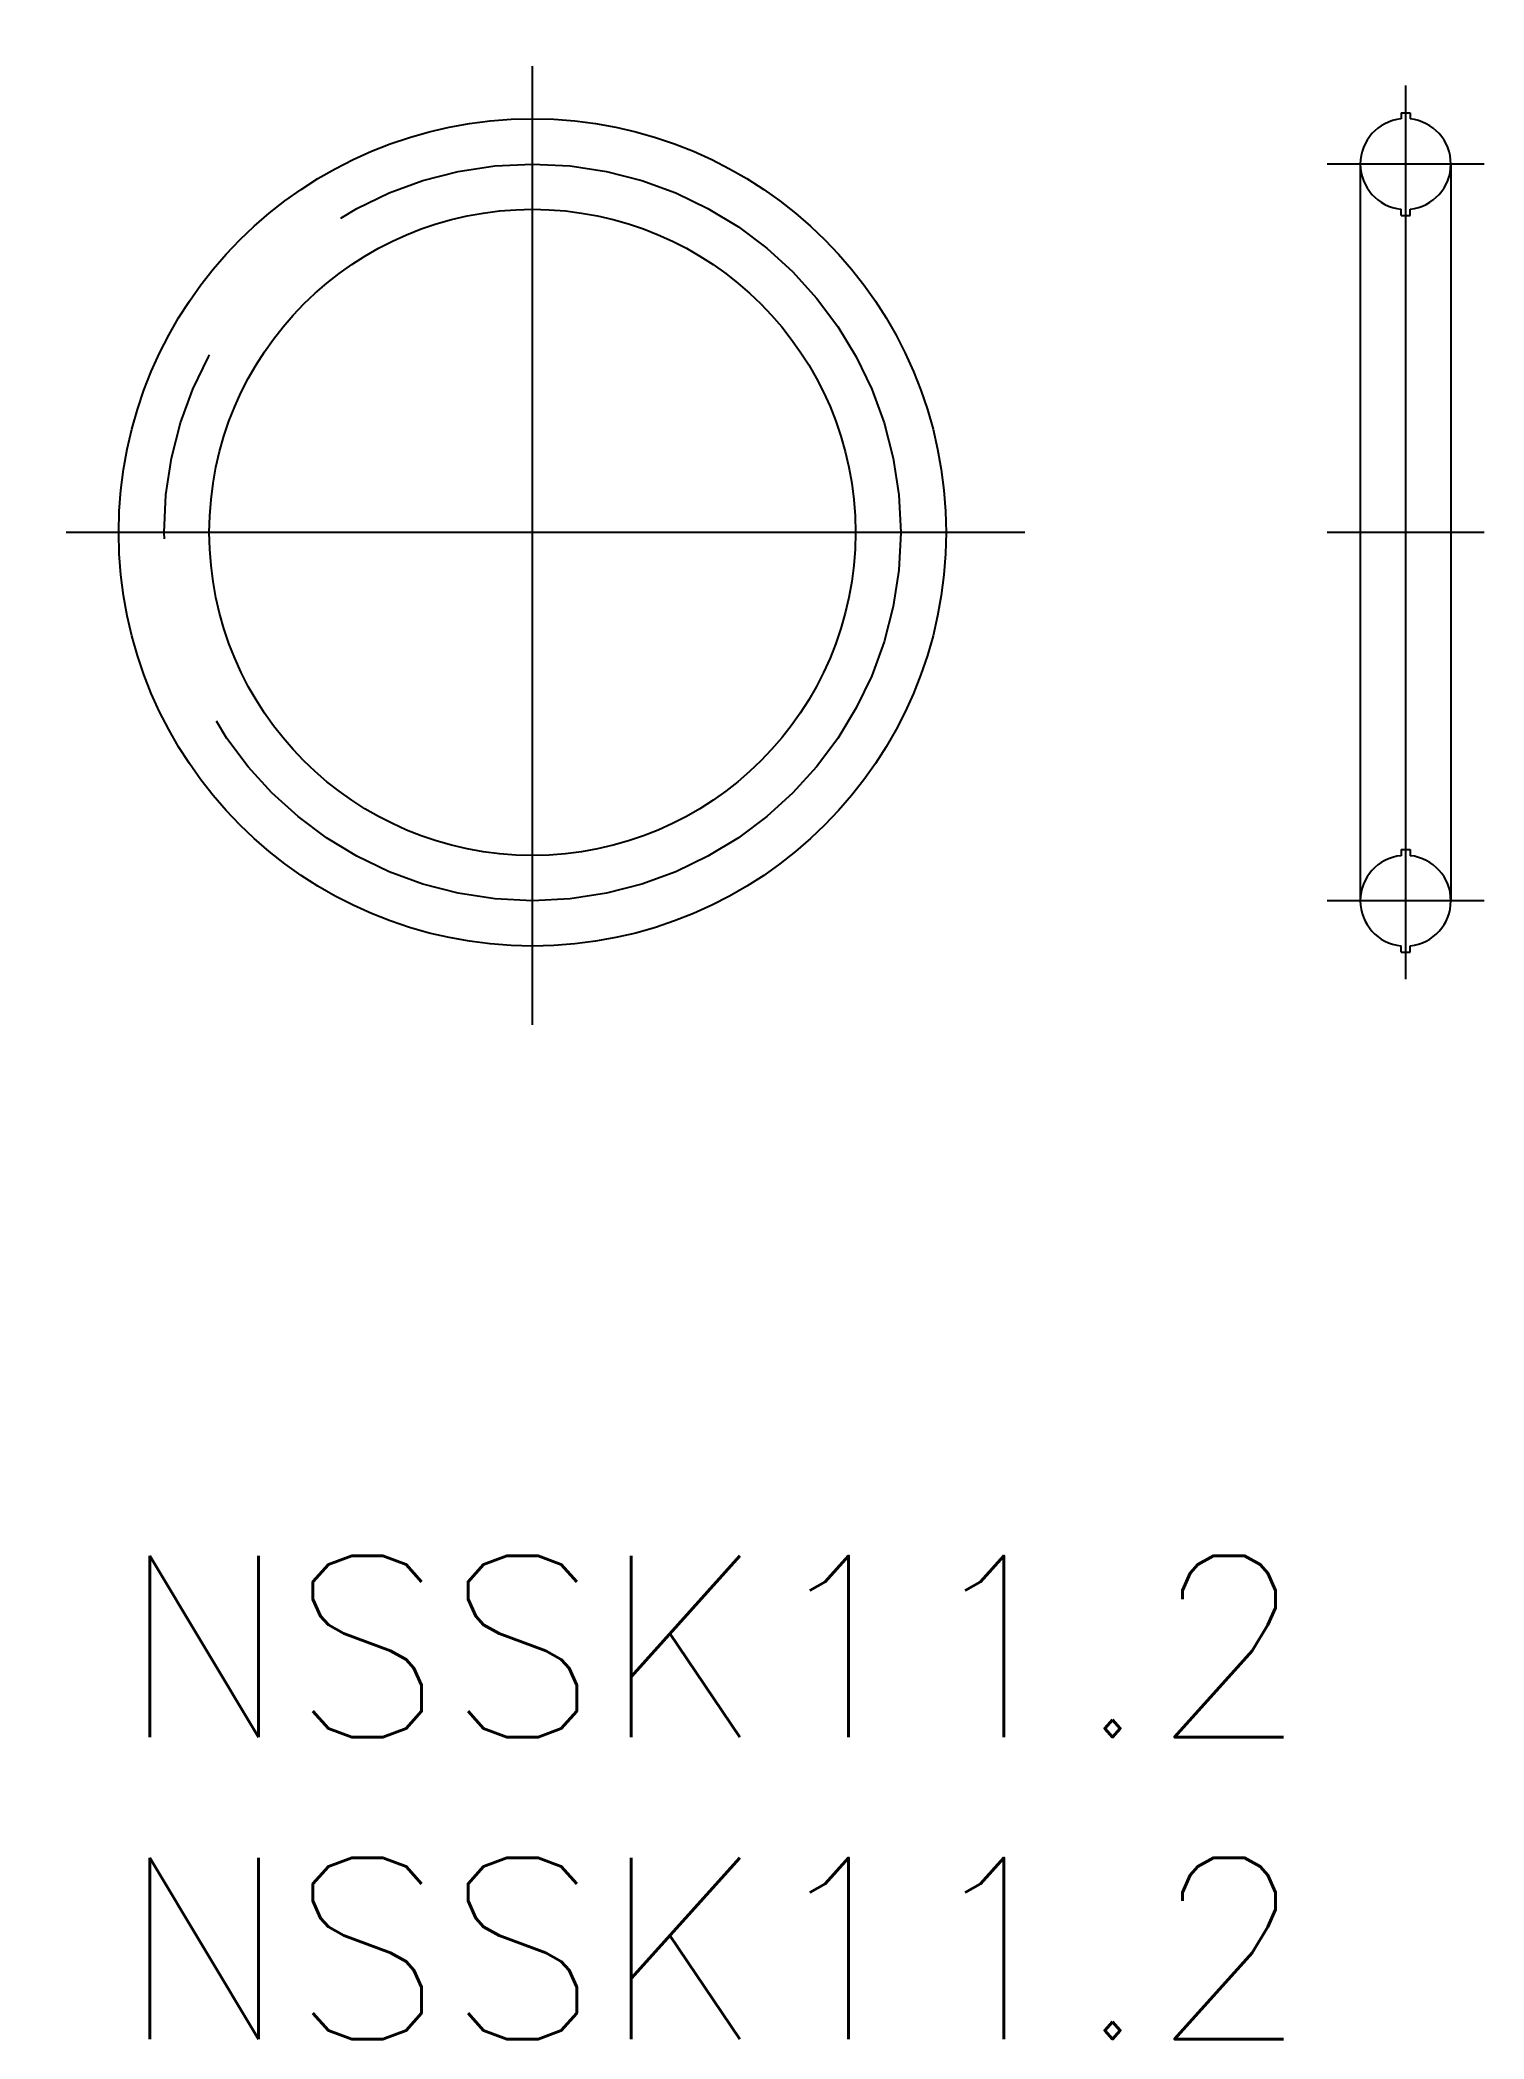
# Model space of a CAD drawing. Extents: x -1.3 to 22.6, y -8 to 25.1.
import ezdxf

# ---------------------------------------------------------------- set-up
doc = ezdxf.new("R2010")
doc.units = 0
doc.header["$LTSCALE"] = 0.5
doc.linetypes.add('CENTER', pattern=[50.8, 31.75, -6.35, 6.35, -6.35])
for name, color, linetype in [('MSM_CENTER', 1, 'CENTER'), ('MSM_CONTINUOUS', 7, 'CONTINUOUS'), ('MSM_PART_NUMBER', 7, 'CONTINUOUS')]:
    doc.layers.add(name, color=color, linetype=linetype)
doc.styles.get("Standard").update_dxf_attribs({"font": 'txt.shx', "height": 1, "bigfont": 'bigfont.shx'})

# ---------------------------------------------------------------- blocks, each defined once
blk = doc.blocks.new('*U1')
at = {"layer": 'MSM_PART_NUMBER'}
blk.add_text('NSSK11.2', height=3, dxfattribs=at).set_placement((0, -3))
blk = doc.blocks.new('*U2')
at = {"layer": 'MSM_PART_NUMBER'}
blk.add_text('NSSK11.2', height=3, dxfattribs=at).set_placement((0, -8))

msp = doc.modelspace()

# ---------------------------------------------------------------- linework, layer by layer
at = {"layer": 'MSM_CENTER'}
for p, q in [((6.85, 8.796), (6.85, 25.104)), ((21.309, 24.35), (21.309, 9.55)), ((22.609, 23.05), (20.009, 23.05)), ((15.004, 16.95), (-1.304, 16.95)), ((22.609, 16.95), (20.009, 16.95)), ((22.609, 10.85), (20.009, 10.85))]:
    msp.add_line(p, q, dxfattribs=at)
msp.add_circle((6.85, 16.95), 6.1, dxfattribs=at)
at = {"layer": 'MSM_CONTINUOUS'}
for p, q in [((21.234, 23.9), (21.234, 23.796)), ((21.234, 23.9), (21.384, 23.9)), ((21.384, 23.9), (21.384, 23.796)), ((20.559, 23.05), (20.559, 10.85)), ((22.059, 23.05), (22.059, 10.85)), ((21.234, 22.2), (21.234, 22.304)), ((21.234, 22.2), (21.384, 22.2)), ((21.384, 22.2), (21.384, 22.304)), ((21.234, 11.7), (21.234, 11.596)), ((21.234, 11.7), (21.384, 11.7)), ((21.384, 11.7), (21.384, 11.596)), ((21.234, 10), (21.234, 10.104)), ((21.234, 10), (21.384, 10)), ((21.384, 10), (21.384, 10.104))]:
    msp.add_line(p, q, dxfattribs=at)
for radius in [6.85, 5.35]:
    msp.add_circle((6.85, 16.95), radius, dxfattribs=at)
for centre, start, end in [((21.309, 23.05), 95.7392, 264.2608), ((21.309, 23.05), 275.7392, 84.2608), ((21.309, 10.85), 95.7392, 264.2608), ((21.309, 10.85), 275.7392, 84.2608)]:
    msp.add_arc(centre, 0.75, start, end, dxfattribs=at)

# ---------------------------------------------------------------- block references
for name in ['*U1', '*U2']:
    msp.add_blockref(name, (0, 0), dxfattribs=at)

doc.saveas('drawing.dxf')
